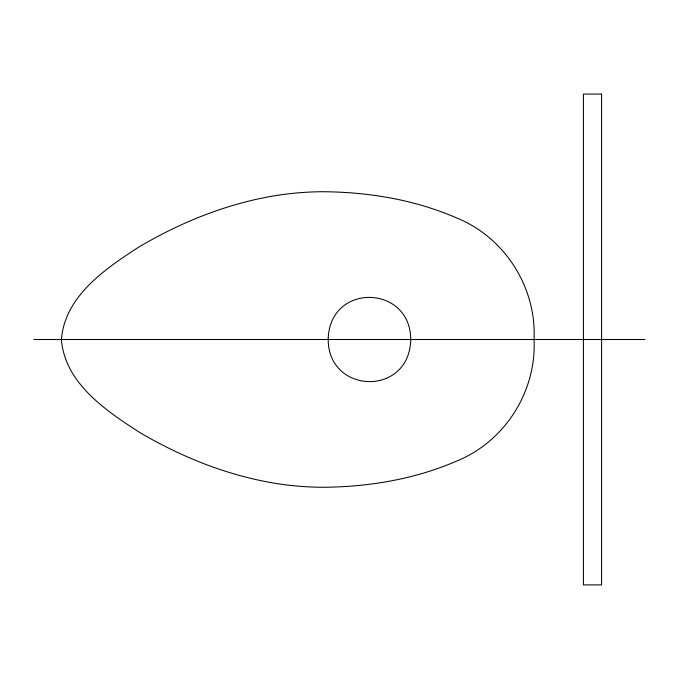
<?xml version="1.0" encoding="UTF-8"?>
<svg xmlns="http://www.w3.org/2000/svg" width="679" height="679" viewBox="0 0 679 679"><rect width="100%" height="100%" fill="white"/><g stroke="black" fill="none" stroke-linecap="round" stroke-linejoin="round"><path stroke-width="1.02" d="M33.95 339.5L645.05 339.5M328.22 337.828C326.684 393.828 407.884 397.325 410.693 341.172C412.229 285.172 331.029 281.675 328.22 337.828M534.05 339.5C536.622 391.511 504.862 441.63 456.543 461.109C414.198 479.493 367.611 487.098 321.608 487.276A311.797 311.797 0 0 1 273.849 483.109C226.107 475.02 180.47 456.602 138.915 431.98C105.5 410.354 64.828 382.956 61.407 339.5C64.828 296.044 105.5 268.646 138.915 247.02C180.47 222.398 226.107 203.98 273.849 195.892A311.797 311.797 0 0 1 321.608 191.724C367.611 191.902 414.198 199.507 456.543 217.891C504.862 237.37 536.622 287.489 534.05 339.5M601.594 94.092L583.414 94.092L583.414 584.908L601.594 584.908L601.594 94.092"/></g></svg>
